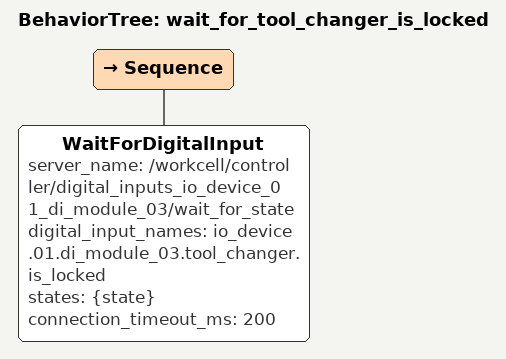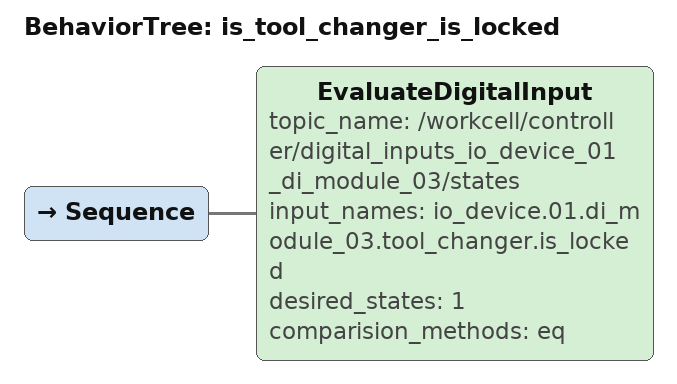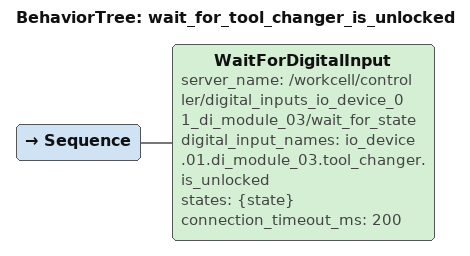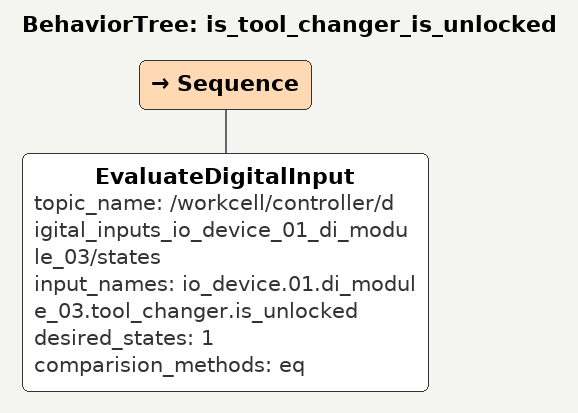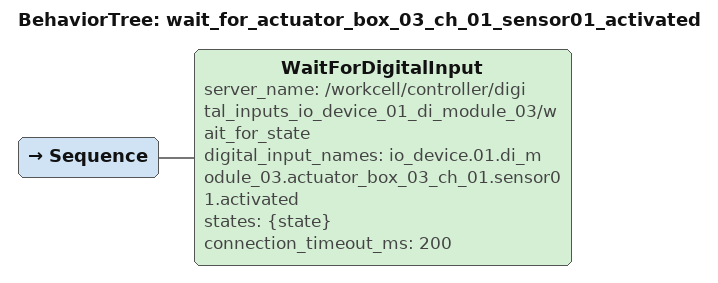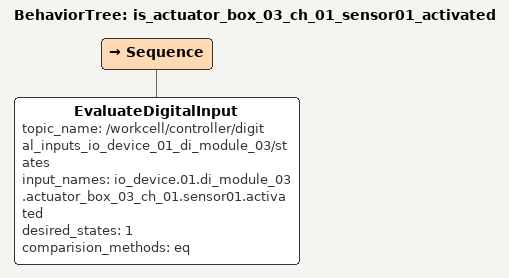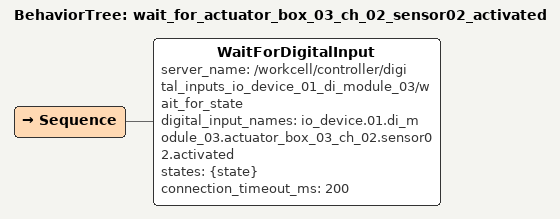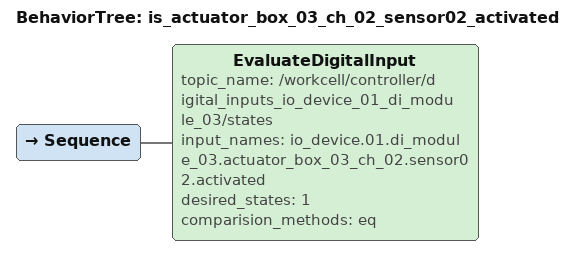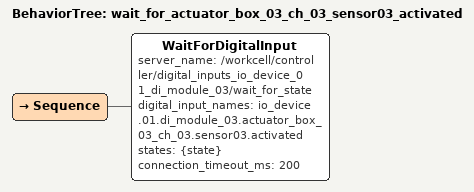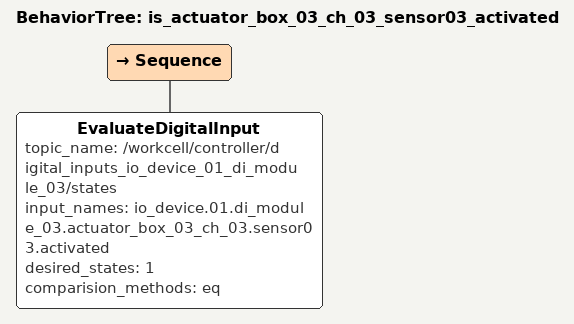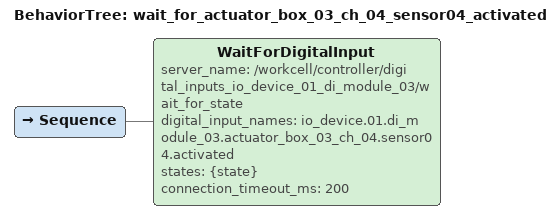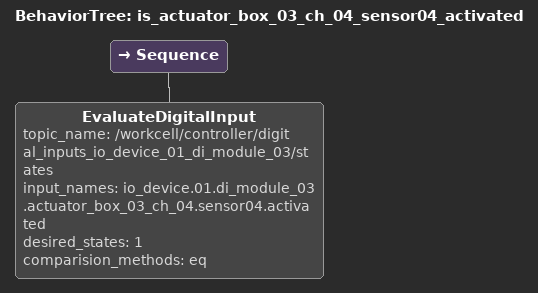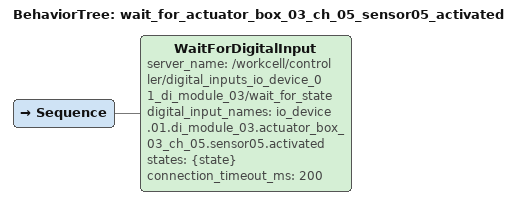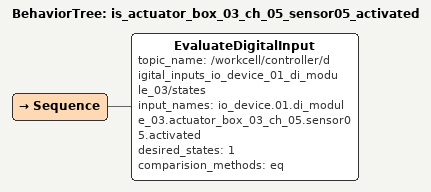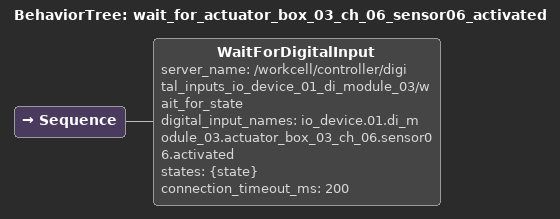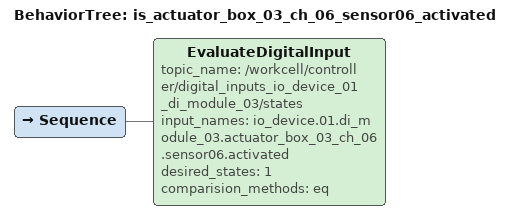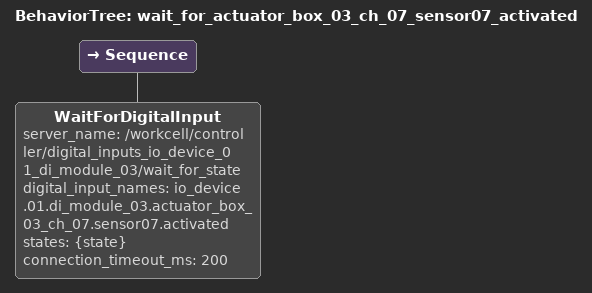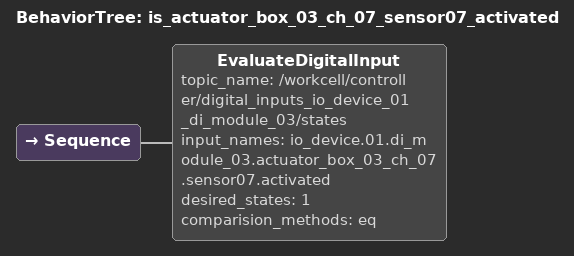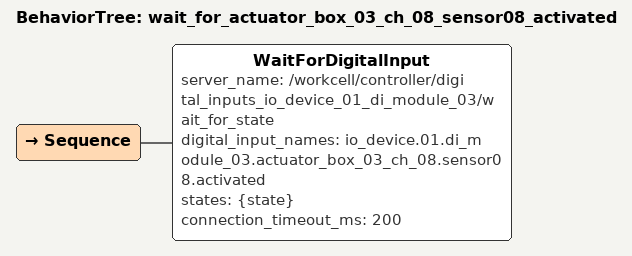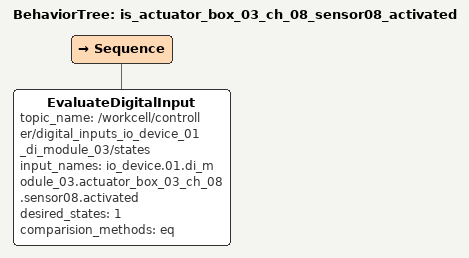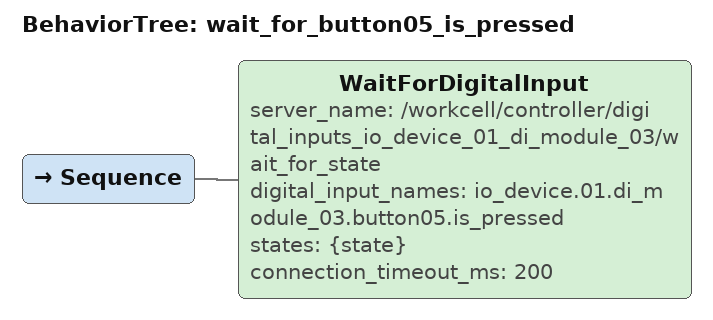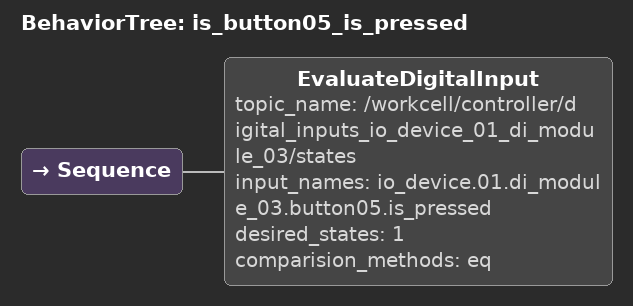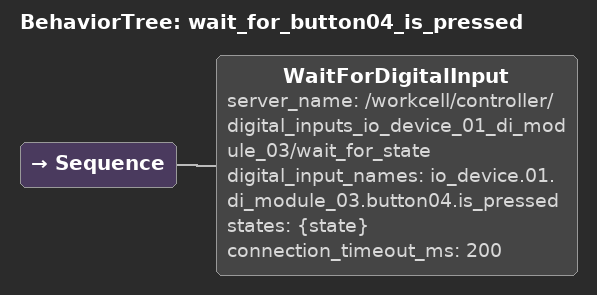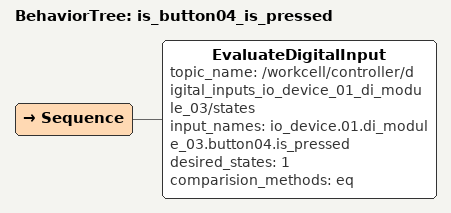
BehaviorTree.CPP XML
<BehaviorTree ID="wait_for_tool_changer_is_locked">
  <Sequence>
    <WaitForDigitalInput server_name="/workcell/controller/digital_inputs_io_device_01_di_module_03/wait_for_state" digital_input_names="io_device.01.di_module_03.tool_changer.is_locked" states="{state}" connection_timeout_ms="200"/>
  </Sequence>
</BehaviorTree>

<BehaviorTree ID="is_tool_changer_is_locked">
  <Sequence>
    <EvaluateDigitalInput topic_name="/workcell/controller/digital_inputs_io_device_01_di_module_03/states" input_names="io_device.01.di_module_03.tool_changer.is_locked" desired_states="1" comparision_methods="eq"/>
  </Sequence>
</BehaviorTree>

<BehaviorTree ID="wait_for_tool_changer_is_unlocked">
  <Sequence>
    <WaitForDigitalInput server_name="/workcell/controller/digital_inputs_io_device_01_di_module_03/wait_for_state" digital_input_names="io_device.01.di_module_03.tool_changer.is_unlocked" states="{state}" connection_timeout_ms="200"/>
  </Sequence>
</BehaviorTree>

<BehaviorTree ID="is_tool_changer_is_unlocked">
  <Sequence>
    <EvaluateDigitalInput topic_name="/workcell/controller/digital_inputs_io_device_01_di_module_03/states" input_names="io_device.01.di_module_03.tool_changer.is_unlocked" desired_states="1" comparision_methods="eq"/>
  </Sequence>
</BehaviorTree>

<BehaviorTree ID="wait_for_actuator_box_03_ch_01_sensor01_activated">
  <Sequence>
    <WaitForDigitalInput server_name="/workcell/controller/digital_inputs_io_device_01_di_module_03/wait_for_state" digital_input_names="io_device.01.di_module_03.actuator_box_03_ch_01.sensor01.activated" states="{state}" connection_timeout_ms="200"/>
  </Sequence>
</BehaviorTree>

<BehaviorTree ID="is_actuator_box_03_ch_01_sensor01_activated">
  <Sequence>
    <EvaluateDigitalInput topic_name="/workcell/controller/digital_inputs_io_device_01_di_module_03/states" input_names="io_device.01.di_module_03.actuator_box_03_ch_01.sensor01.activated" desired_states="1" comparision_methods="eq"/>
  </Sequence>
</BehaviorTree>

<BehaviorTree ID="wait_for_actuator_box_03_ch_02_sensor02_activated">
  <Sequence>
    <WaitForDigitalInput server_name="/workcell/controller/digital_inputs_io_device_01_di_module_03/wait_for_state" digital_input_names="io_device.01.di_module_03.actuator_box_03_ch_02.sensor02.activated" states="{state}" connection_timeout_ms="200"/>
  </Sequence>
</BehaviorTree>

<BehaviorTree ID="is_actuator_box_03_ch_02_sensor02_activated">
  <Sequence>
    <EvaluateDigitalInput topic_name="/workcell/controller/digital_inputs_io_device_01_di_module_03/states" input_names="io_device.01.di_module_03.actuator_box_03_ch_02.sensor02.activated" desired_states="1" comparision_methods="eq"/>
  </Sequence>
</BehaviorTree>

<BehaviorTree ID="wait_for_actuator_box_03_ch_03_sensor03_activated">
  <Sequence>
    <WaitForDigitalInput server_name="/workcell/controller/digital_inputs_io_device_01_di_module_03/wait_for_state" digital_input_names="io_device.01.di_module_03.actuator_box_03_ch_03.sensor03.activated" states="{state}" connection_timeout_ms="200"/>
  </Sequence>
</BehaviorTree>

<BehaviorTree ID="is_actuator_box_03_ch_03_sensor03_activated">
  <Sequence>
    <EvaluateDigitalInput topic_name="/workcell/controller/digital_inputs_io_device_01_di_module_03/states" input_names="io_device.01.di_module_03.actuator_box_03_ch_03.sensor03.activated" desired_states="1" comparision_methods="eq"/>
  </Sequence>
</BehaviorTree>

<BehaviorTree ID="wait_for_actuator_box_03_ch_04_sensor04_activated">
  <Sequence>
    <WaitForDigitalInput server_name="/workcell/controller/digital_inputs_io_device_01_di_module_03/wait_for_state" digital_input_names="io_device.01.di_module_03.actuator_box_03_ch_04.sensor04.activated" states="{state}" connection_timeout_ms="200"/>
  </Sequence>
</BehaviorTree>

<BehaviorTree ID="is_actuator_box_03_ch_04_sensor04_activated">
  <Sequence>
    <EvaluateDigitalInput topic_name="/workcell/controller/digital_inputs_io_device_01_di_module_03/states" input_names="io_device.01.di_module_03.actuator_box_03_ch_04.sensor04.activated" desired_states="1" comparision_methods="eq"/>
  </Sequence>
</BehaviorTree>

<BehaviorTree ID="wait_for_actuator_box_03_ch_05_sensor05_activated">
  <Sequence>
    <WaitForDigitalInput server_name="/workcell/controller/digital_inputs_io_device_01_di_module_03/wait_for_state" digital_input_names="io_device.01.di_module_03.actuator_box_03_ch_05.sensor05.activated" states="{state}" connection_timeout_ms="200"/>
  </Sequence>
</BehaviorTree>

<BehaviorTree ID="is_actuator_box_03_ch_05_sensor05_activated">
  <Sequence>
    <EvaluateDigitalInput topic_name="/workcell/controller/digital_inputs_io_device_01_di_module_03/states" input_names="io_device.01.di_module_03.actuator_box_03_ch_05.sensor05.activated" desired_states="1" comparision_methods="eq"/>
  </Sequence>
</BehaviorTree>

<BehaviorTree ID="wait_for_actuator_box_03_ch_06_sensor06_activated">
  <Sequence>
    <WaitForDigitalInput server_name="/workcell/controller/digital_inputs_io_device_01_di_module_03/wait_for_state" digital_input_names="io_device.01.di_module_03.actuator_box_03_ch_06.sensor06.activated" states="{state}" connection_timeout_ms="200"/>
  </Sequence>
</BehaviorTree>

<BehaviorTree ID="is_actuator_box_03_ch_06_sensor06_activated">
  <Sequence>
    <EvaluateDigitalInput topic_name="/workcell/controller/digital_inputs_io_device_01_di_module_03/states" input_names="io_device.01.di_module_03.actuator_box_03_ch_06.sensor06.activated" desired_states="1" comparision_methods="eq"/>
  </Sequence>
</BehaviorTree>

<BehaviorTree ID="wait_for_actuator_box_03_ch_07_sensor07_activated">
  <Sequence>
    <WaitForDigitalInput server_name="/workcell/controller/digital_inputs_io_device_01_di_module_03/wait_for_state" digital_input_names="io_device.01.di_module_03.actuator_box_03_ch_07.sensor07.activated" states="{state}" connection_timeout_ms="200"/>
  </Sequence>
</BehaviorTree>

<BehaviorTree ID="is_actuator_box_03_ch_07_sensor07_activated">
  <Sequence>
    <EvaluateDigitalInput topic_name="/workcell/controller/digital_inputs_io_device_01_di_module_03/states" input_names="io_device.01.di_module_03.actuator_box_03_ch_07.sensor07.activated" desired_states="1" comparision_methods="eq"/>
  </Sequence>
</BehaviorTree>

<BehaviorTree ID="wait_for_actuator_box_03_ch_08_sensor08_activated">
  <Sequence>
    <WaitForDigitalInput server_name="/workcell/controller/digital_inputs_io_device_01_di_module_03/wait_for_state" digital_input_names="io_device.01.di_module_03.actuator_box_03_ch_08.sensor08.activated" states="{state}" connection_timeout_ms="200"/>
  </Sequence>
</BehaviorTree>

<BehaviorTree ID="is_actuator_box_03_ch_08_sensor08_activated">
  <Sequence>
    <EvaluateDigitalInput topic_name="/workcell/controller/digital_inputs_io_device_01_di_module_03/states" input_names="io_device.01.di_module_03.actuator_box_03_ch_08.sensor08.activated" desired_states="1" comparision_methods="eq"/>
  </Sequence>
</BehaviorTree>

<BehaviorTree ID="wait_for_button05_is_pressed">
  <Sequence>
    <WaitForDigitalInput server_name="/workcell/controller/digital_inputs_io_device_01_di_module_03/wait_for_state" digital_input_names="io_device.01.di_module_03.button05.is_pressed" states="{state}" connection_timeout_ms="200"/>
  </Sequence>
</BehaviorTree>

<BehaviorTree ID="is_button05_is_pressed">
  <Sequence>
    <EvaluateDigitalInput topic_name="/workcell/controller/digital_inputs_io_device_01_di_module_03/states" input_names="io_device.01.di_module_03.button05.is_pressed" desired_states="1" comparision_methods="eq"/>
  </Sequence>
</BehaviorTree>

<BehaviorTree ID="wait_for_button04_is_pressed">
  <Sequence>
    <WaitForDigitalInput server_name="/workcell/controller/digital_inputs_io_device_01_di_module_03/wait_for_state" digital_input_names="io_device.01.di_module_03.button04.is_pressed" states="{state}" connection_timeout_ms="200"/>
  </Sequence>
</BehaviorTree>

<BehaviorTree ID="is_button04_is_pressed">
  <Sequence>
    <EvaluateDigitalInput topic_name="/workcell/controller/digital_inputs_io_device_01_di_module_03/states" input_names="io_device.01.di_module_03.button04.is_pressed" desired_states="1" comparision_methods="eq"/>
  </Sequence>
</BehaviorTree>
